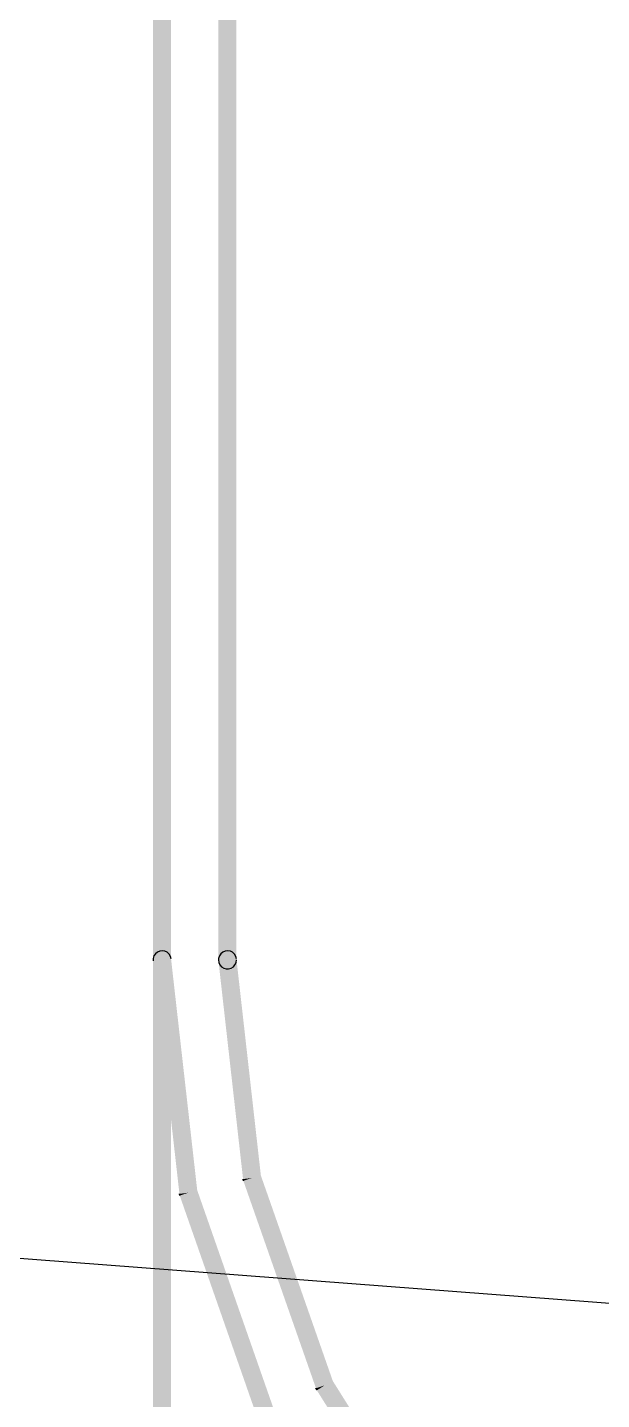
# Model space of a CAD drawing. Header units: millimetres. Extents: x -185079 to -2648, y 85916 to 249201.
# Drawn here: x -52838 to -52811.7, y 133339.8 to 133402.8 of the extents above; entities that cross this region are included whole.
import ezdxf

# ---------------------------------------------------------------- set-up
doc = ezdxf.new("R2010")
doc.units = ezdxf.units.MM
doc.linetypes.add('DASHDOT', pattern=[25.4, 12.7, -6.35, 0, -6.35])
doc.layers.get('0').update_dxf_attribs({"color": 255, "linetype": 'DASHDOT'})
doc.layers.add('1', color=4, linetype='Continuous')
doc.layers.add('2', color=3, linetype='Continuous')

msp = doc.modelspace()

# ---------------------------------------------------------------- hatches: boundary and pattern name
at = {"extrusion": (-0.004685415688226612, -0.01745240643729066, 0.9998367168639968)}
for points in [[(-85650.5772841512, 115293.0199670188), (-85650.18048236077, 115293.1265130681), (-85649.78368057034, 115293.2330591174), (-85592.74773814435, 115080.8181997784), (-85593.14453993477, 115080.7116537291), (-85593.54134172521, 115080.6051076798)], [(-85631.6098430453, 115233.9343291515), (-85631.21304125487, 115234.0408752008), (-85630.81623946443, 115234.1474212501), (-85600.22460864503, 115120.2172102102), (-85600.62141043547, 115120.1106641609), (-85601.0182122259, 115120.0041181116)], [(-85603.51502206585, 115119.3336946642), (-85603.13189463469, 115119.4911671465), (-85603.18489649138, 115119.5868901444), (-85603.27609317281, 115119.6723573729), (-85603.37389159444, 115119.7287528734), (-85603.49012613126, 115119.7521406662), (-85603.6088365069, 115119.7339150445), (-85603.72070970289, 115119.6902262062), (-85603.81230679943, 115119.6246826629), (-85603.88143390819, 115119.5234656515), (-85603.92167921063, 115119.4163542114), (-85603.92891680537, 115119.2908066562), (-85603.89795957536, 115119.1755148704)], [(-85600.62141043547, 115120.1106641609), (-85600.2382830043, 115120.2681366432), (-85600.291284861, 115120.3638596411), (-85600.383188854, 115120.449136948), (-85600.48098727562, 115120.5055324485), (-85600.59651450088, 115120.5291101629), (-85600.7152248765, 115120.5108845412), (-85600.8270980725, 115120.4671957029), (-85600.91940248062, 115120.401462238), (-85600.98852958938, 115120.3002452265), (-85601.02806758024, 115120.1933237081), (-85601.03530517498, 115120.0677761529), (-85601.00434794497, 115119.9524843671)], [(-85599.19618543333, 115109.4849996289), (-85599.5793128645, 115109.3275271466), (-85599.96225037401, 115109.1693473527), (-85603.89795957536, 115119.1755148704), (-85603.51502206585, 115119.3336946642), (-85603.13189463469, 115119.4911671465)], [(-85600.62141043547, 115120.1106641609), (-85601.0182122259, 115120.0041181116), (-85600.97433346599, 115119.8915376041), (-85600.89586839279, 115119.8026517858), (-85600.80757291126, 115119.7308133988), (-85600.68843717453, 115119.6937967645), (-85600.56630820909, 115119.699290778), (-85600.46374803153, 115119.7268294182), (-85600.35529342534, 115119.7832498647), (-85600.27001611852, 115119.8751538577), (-85600.23028820599, 115119.9813680645), (-85600.20619310162, 115120.097792523), (-85600.22460864503, 115120.2172102102)], [(-85596.55515837461, 115110.8948235551), (-85596.93828580578, 115110.7373510729), (-85597.32122331529, 115110.579171279), (-85601.00434794497, 115119.9524843671), (-85600.62141043547, 115120.1106641609), (-85600.2382830043, 115120.2681366432)], [(-85590.90743297922, 115102.6405094791), (-85591.25712734158, 115102.4093586256), (-85591.60682170393, 115102.1782077721), (-85597.28798016814, 115110.5062002193), (-85596.93828580578, 115110.7373510729), (-85596.58859144342, 115110.9685019264)], [(-85593.1815264315, 115100.6831333761), (-85593.53122079386, 115100.4519825226), (-85593.8809151562, 115100.2208316691), (-85599.9288173052, 115109.0956689815), (-85599.5793128645, 115109.3275271466), (-85599.22961850216, 115109.5586780001)], [(-85583.60087879392, 115095.8758007316), (-85583.88825828115, 115095.5650770782), (-85584.17563776838, 115095.2543534248), (-85591.54450682881, 115102.0986349722), (-85591.25712734158, 115102.4093586256), (-85590.96974785434, 115102.720082279)]]:
    msp.add_hatch(color=7, dxfattribs=at).paths.add_polyline_path(points, flags=16)

# ---------------------------------------------------------------- linework, layer by layer
for p, q in [((-52828.14887283117, 133349.8565582004, 2080.093701722697), (-52828.16206174238, 133349.9356416768, 2080.095020339448)), ((-52831.06506663887, 133349.1792228693, 2080.068212849085), (-52831.07825560997, 133349.2590386002, 2080.069544247244)), ((-52824.78143760761, 133340.2486480611, 2079.941773596459), (-52824.82099254173, 133340.3416443714, 2079.943211509342))]:
    msp.add_line(p, q, dxfattribs=at)
for points, elevation in [([(-85603.13189463466, 115119.4911671465), (-85603.18489649135, 115119.5868901444), (-85603.27609317278, 115119.6723573729), (-85603.37389159441, 115119.7287528734), (-85603.49012613123, 115119.7521406662), (-85603.60883650687, 115119.7339150444), (-85603.72070970286, 115119.6902262062), (-85603.8123067994, 115119.6246826629), (-85603.88143390816, 115119.5234656515), (-85603.9216792106, 115119.4163542114), (-85603.92891680534, 115119.2908066561), (-85603.89795957533, 115119.1755148703)], 5.106820141788335e-10), ([(-85600.23828300428, 115120.2681366432), (-85600.29128486097, 115120.3638596411), (-85600.38318885397, 115120.4491369479), (-85600.48098727559, 115120.5055324484), (-85600.59651450085, 115120.5291101629), (-85600.71522487648, 115120.5108845411), (-85600.82709807248, 115120.4671957029), (-85600.91940248059, 115120.4014622379), (-85600.98852958935, 115120.3002452265), (-85601.0280675802, 115120.1933237081), (-85601.03530517496, 115120.0677761528), (-85601.00434794494, 115119.952484367)], 5.106820089814127e-10), ([(-85601.01821222587, 115120.0041181116), (-85600.97433346596, 115119.891537604), (-85600.89586839276, 115119.8026517857), (-85600.80757291123, 115119.7308133987), (-85600.6884371745, 115119.6937967645), (-85600.56630820906, 115119.699290778), (-85600.4637480315, 115119.7268294182), (-85600.35529342531, 115119.7832498647), (-85600.27001611849, 115119.8751538577), (-85600.23028820596, 115119.9813680645), (-85600.20619310159, 115120.097792523), (-85600.224608645, 115120.2172102102)], 5.10682007184993e-10)]:
    msp.add_lwpolyline(points, dxfattribs=dict(at, elevation=elevation))
for points in [[(-85596.93828580577, 115110.7373510728), (-85597.28798016813, 115110.5062002193), (-85597.32122331526, 115110.579171279)], [(-85599.57931286449, 115109.3275271466), (-85599.92881730519, 115109.0956689814), (-85599.962250374, 115109.1693473527)], [(-85591.25712734155, 115102.4093586256), (-85591.5445068288, 115102.0986349722), (-85591.60682170391, 115102.1782077721)]]:
    msp.add_solid(points, dxfattribs=at)
at = {"layer": '1', "color": 3, "lineweight": -3, "ltscale": 2, "extrusion": (-0.004685415688226648, -0.01745240643729063, 0.9998367168639968), "elevation": 1.311263986281119e-08}
msp.add_lwpolyline([(-89340.74435583597, 116693.2017122206), (-79605.60479144276, 119307.2036772036), (-77739.80294518075, 112358.532017356), (-87474.94250957393, 109744.530052373)], close=True, dxfattribs=at)
at = {"layer": '1', "lineweight": -3, "ltscale": 2, "extrusion": (-0.004685415688226648, -0.01745240643729063, 0.9998367168639968), "elevation": 1.311264075806094e-08}
msp.add_lwpolyline([(-87231.2481748564, 109916.2399077064), (-77857.25883072625, 112433.2686984296), (-79666.37327405855, 119170.8235395233), (-89040.36261818874, 116653.7947488001), (-87231.2481748564, 109916.2399077064)], dxfattribs=at)
at = {"layer": '2', "extrusion": (-0.004685415688226634, -0.01745240643729067, 0.9998367168639968)}
msp.add_line((-53496.40435007463, 133396.4669785187, 1776.02739879564), (-52111.45595274666, 133290.8999616213, 2115.1068269133), dxfattribs=at)

doc.saveas('drawing.dxf')
